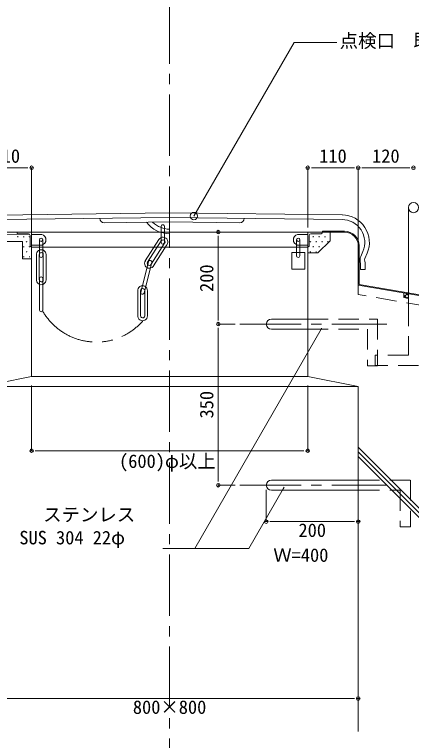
# Model space of a CAD drawing. Units: millimetres, scale not verified. Extents: x -5854 to 2760, y -1910 to 1910.
# Drawn here: x -337 to 526, y -1092 to 486 of the extents above; entities that cross this region are included whole.
import ezdxf
from ezdxf.enums import TextEntityAlignment as Align

# ---------------------------------------------------------------- set-up
doc = ezdxf.new("R2010")
doc.units = ezdxf.units.MM
doc.header["$LTSCALE"] = 7
doc.linetypes.add('USER1', pattern=[9.525, 6.35, -3.175])
doc.linetypes.add('USER2', pattern=[28.575, 19.05, -3.175, 3.175, -3.175])
for name, color, linetype, lineweight in [('0-0_0', 7, 'Continuous', 9), ('0-1_HATCH', 9, 'Continuous', 18), ('0-2_KUTAI', 3, 'Continuous', 18), ('0-3_BOUSUI', 1, 'Continuous', 18), ('0-4_MOJI', 7, 'Continuous', 18), ('0-5_KANAMONO', 4, 'Continuous', 18), ('0-7_BUHIN', 7, 'Continuous', 9), ('0-9_sunpo', 7, 'Continuous', 18), ('0-B_ZATU', 6, 'USER2', 18)]:
    doc.layers.add(name, color=color, linetype=linetype, lineweight=lineweight)
doc.styles.add('ＭＳ ゴシック', font='')
doc.styles.get('ＭＳ ゴシック').set_extended_font_data('MS Gothic')

# ---------------------------------------------------------------- blocks, each defined once
blk = doc.blocks.new('_DOT')
at = {"layer": '0-0_0'}
for p, q in [((-0.5, 0), (-1, 0)), ((0.25, 0), (-0.25, 0))]:
    blk.add_line(p, q, dxfattribs=at)
blk.add_circle((0, 0), 0.25, dxfattribs=at)

msp = doc.modelspace()

# ---------------------------------------------------------------- linework, layer by layer
at = {"layer": '0-0_0'}
for p, q in [((330.245, -195.903), (328.245, -199.367)), ((248.562, -541.17), (246.562, -544.634))]:
    msp.add_line(p, q, dxfattribs=at)
at = {"layer": '0-1_HATCH'}
for p, q in [((-330.876, 3.138), (-329.288, 3.138)), ((-330.483, 3.139), (-330.737, 3.579)), ((-330.281, 3.148), (-330.281, 3.783)), ((-330.082, 3.148), (-330.082, 3.941)), ((-329.884, 3.148), (-329.884, 3.783)), ((-329.686, 3.142), (-329.432, 3.582)), ((-318.176, 3.138), (-316.588, 3.138)), ((-317.783, 3.139), (-318.037, 3.579)), ((-317.581, 3.148), (-317.581, 3.783)), ((-317.382, 3.148), (-317.382, 3.941)), ((-317.184, 3.148), (-317.184, 3.783)), ((-316.986, 3.142), (-316.732, 3.582)), ((-305.476, 3.138), (-303.888, 3.138)), ((-305.083, 3.139), (-305.337, 3.579)), ((-304.881, 3.148), (-304.881, 3.783)), ((-304.682, 3.148), (-304.682, 3.942)), ((-304.484, 3.148), (-304.484, 3.783)), ((-304.286, 3.142), (-304.032, 3.582)), ((311.424, 3.138), (313.012, 3.138)), ((311.816, 3.139), (311.562, 3.579)), ((312.019, 3.15), (312.019, 3.785)), ((312.218, 3.15), (312.218, 3.944)), ((312.416, 3.15), (312.416, 3.785)), ((312.613, 3.142), (312.867, 3.582)), ((324.124, 3.138), (325.712, 3.138)), ((324.516, 3.139), (324.262, 3.579)), ((324.719, 3.15), (324.719, 3.785)), ((324.918, 3.15), (324.918, 3.944)), ((325.116, 3.15), (325.116, 3.785)), ((325.313, 3.142), (325.567, 3.582)), ((336.824, 3.138), (338.412, 3.138)), ((337.216, 3.139), (336.962, 3.579)), ((337.419, 3.15), (337.419, 3.785)), ((337.618, 3.15), (337.618, 3.944)), ((337.816, 3.15), (337.816, 3.785)), ((338.013, 3.142), (338.267, 3.582)), ((-311.826, -7.861), (-310.238, -7.861)), ((-311.433, -7.859), (-311.687, -7.419)), ((-311.231, -7.851), (-311.231, -7.216)), ((-311.032, -7.851), (-311.032, -7.057)), ((-310.834, -7.851), (-310.834, -7.216)), ((-310.636, -7.857), (-310.382, -7.417)), ((305.074, -7.861), (306.662, -7.861)), ((305.466, -7.86), (305.212, -7.42)), ((305.669, -7.848), (305.669, -7.213)), ((305.868, -7.848), (305.868, -7.055)), ((306.066, -7.848), (306.066, -7.213)), ((306.263, -7.856), (306.517, -7.416)), ((317.774, -7.861), (319.362, -7.861)), ((318.166, -7.86), (317.912, -7.42)), ((318.369, -7.848), (318.369, -7.213)), ((318.568, -7.848), (318.568, -7.055)), ((318.766, -7.848), (318.766, -7.213)), ((318.963, -7.856), (319.217, -7.416)), ((330.474, -7.861), (332.062, -7.861)), ((330.866, -7.86), (330.612, -7.42)), ((331.069, -7.848), (331.069, -7.213)), ((331.268, -7.848), (331.268, -7.055)), ((331.466, -7.848), (331.466, -7.213)), ((331.663, -7.856), (331.917, -7.416)), ((343.174, -7.861), (344.762, -7.861)), ((343.566, -7.86), (343.312, -7.42)), ((343.769, -7.848), (343.769, -7.213)), ((343.968, -7.848), (343.968, -7.055)), ((344.166, -7.848), (344.166, -7.213)), ((344.363, -7.856), (344.617, -7.416)), ((-318.176, -18.859), (-316.588, -18.859)), ((-317.783, -18.858), (-318.037, -18.418)), ((-317.581, -18.849), (-317.581, -18.214)), ((-317.382, -18.849), (-317.382, -18.056)), ((-317.184, -18.849), (-317.184, -18.214)), ((-316.986, -18.855), (-316.732, -18.415)), ((-311.826, -29.858), (-310.238, -29.858)), ((-311.433, -29.856), (-311.687, -29.416)), ((-311.231, -29.848), (-311.231, -29.213)), ((-311.032, -29.848), (-311.032, -29.054)), ((-310.834, -29.848), (-310.834, -29.213)), ((-310.636, -29.854), (-310.382, -29.414)), ((-305.476, -18.859), (-303.888, -18.859)), ((-305.083, -18.858), (-305.337, -18.418)), ((-304.881, -18.849), (-304.881, -18.214)), ((-304.682, -18.849), (-304.682, -18.056)), ((-304.484, -18.849), (-304.484, -18.214)), ((-304.286, -18.855), (-304.032, -18.415)), ((305.074, -29.858), (306.662, -29.858)), ((305.466, -29.857), (305.212, -29.417)), ((305.669, -29.845), (305.669, -29.21)), ((305.868, -29.845), (305.868, -29.052)), ((306.066, -29.845), (306.066, -29.21)), ((306.263, -29.853), (306.517, -29.413)), ((311.424, -18.859), (313.012, -18.859)), ((311.816, -18.858), (311.562, -18.419)), ((312.019, -18.847), (312.019, -18.212)), ((312.218, -18.847), (312.218, -18.053)), ((312.416, -18.847), (312.416, -18.212)), ((312.613, -18.855), (312.867, -18.415)), ((317.774, -29.858), (319.362, -29.858)), ((318.166, -29.857), (317.912, -29.417)), ((318.369, -29.845), (318.369, -29.21)), ((318.568, -29.845), (318.568, -29.052)), ((318.766, -29.845), (318.766, -29.21)), ((318.963, -29.853), (319.217, -29.413)), ((324.124, -18.859), (325.712, -18.859)), ((324.516, -18.858), (324.262, -18.419)), ((324.719, -18.847), (324.719, -18.212)), ((324.918, -18.847), (324.918, -18.053)), ((325.116, -18.847), (325.116, -18.212)), ((325.313, -18.855), (325.567, -18.415)), ((-318.176, -40.856), (-316.588, -40.856)), ((-317.783, -40.855), (-318.037, -40.415)), ((-317.581, -40.846), (-317.581, -40.211)), ((-317.382, -40.846), (-317.382, -40.053)), ((-317.184, -40.846), (-317.184, -40.211)), ((-316.986, -40.852), (-316.732, -40.412)), ((-305.476, -40.856), (-303.888, -40.856)), ((-305.083, -40.855), (-305.337, -40.415)), ((-304.881, -40.846), (-304.881, -40.211)), ((-304.682, -40.846), (-304.682, -40.053)), ((-304.484, -40.846), (-304.484, -40.211)), ((-304.286, -40.852), (-304.032, -40.412)), ((509, -119.461), (509.251, -119.209)), ((509, -128.441), (516.924, -120.517)), ((515.886, -130.484), (509, -123.597)), ((519, -124.617), (514.483, -120.101)), ((515.93, -130.491), (519, -127.421)), ((410, -454.439), (560, -604.439)), ((410, -464.338), (560, -614.338)), ((410, -474.238), (560, -624.238))]:
    msp.add_line(p, q, dxfattribs=at)
at = {"layer": '0-2_KUTAI'}
for p, q in [((-400, 8.096), (-304.525, 8.571)), ((-300, 13.096), (-300, -300.511)), ((300, 13.096), (300, -300.511)), ((332.5, 13.096), (380, 13.096)), ((348.937, -5.645), (348.937, 13.096)), ((-390, -6.904), (-320, -6.904)), ((-320, -6.904), (-320, -44.6)), ((322.386, -31.824), (348.937, -5.645)), ((410, -16.904), (410, -102.296)), ((-320, -44.6), (-300, -44.6)), ((300, -31.824), (322.386, -31.824)), ((509, -129.31), (509, -119.166)), ((509, -129.31), (519, -131.015)), ((-410, -322.296), (-300, -300.511)), ((-300, -300.511), (0, -300.511)), ((300, -300.511), (0, -300.511)), ((410, -322.296), (300, -300.511)), ((410, -322.296), (0, -322.296)), ((410, -1072.296), (410, -322.296))]:
    msp.add_line(p, q, dxfattribs=at)
for points in [[(410, -102.296), (703.413, -152.296), (710, -159.82), (710, -315.225), (702.929, -322.296), (650, -322.296)], [(-410, -927.316), (-410, -322.296), (0, -322.296)]]:
    msp.add_lwpolyline(points, dxfattribs=at)
at = {"layer": '0-2_KUTAI', "linetype": 'USER1'}
msp.add_lwpolyline([(690, -322.296), (690, -170.685), (410, -122.524), (410, -102.296)], dxfattribs=at)
at = {"layer": '0-2_KUTAI'}
msp.add_arc((380, -16.904), 30, 0, 90, dxfattribs=at)
at = {"layer": '0-3_BOUSUI'}
for p, q in [((332.5, 15.096), (380, 15.096)), ((332.5, 13.096), (332.5, 15.096)), ((412, -16.904), (412, -100.608))]:
    msp.add_line(p, q, dxfattribs=at)
msp.add_lwpolyline([(412, -100.608), (704.449, -150.444), (712, -159.068), (712, -316.053), (705.757, -322.296)], dxfattribs=at)
msp.add_arc((380, -16.904), 32, 0, 90, dxfattribs=at)
at = {"layer": '0-4_MOJI'}
for p, q in [((329.665, -197.904), (54.656, -674.235)), ((246.562, -544.634), (171.737, -674.235)), ((171.737, -674.235), (-14.978, -674.344))]:
    msp.add_line(p, q, dxfattribs=at)
msp.add_lwpolyline([(363.678, 425.486), (270.576, 425.486), (52.683, 48.084)], dxfattribs=at)
msp.add_circle((52.683, 48.084), 8, dxfattribs=at)
at = {"layer": '0-5_KANAMONO'}
for p, q in [((519, -146.604), (519, 66.396)), ((-18.283, 25.407), (-18.283, -8.802)), ((-11.3, 25.894), (-11.3, -9.157)), ((-400, 13.096), (0, 13.096)), ((-307, 9.596), (-329, 9.596)), ((-303.5, -15.904), (-303.5, 6.096)), ((-300, 7.865), (-277.636, 7.86)), ((332.5, 13.096), (0, 13.096)), ((300, 7.865), (277.636, 7.86)), ((303.5, -15.904), (303.5, 6.096)), ((307, 9.596), (329, 9.596)), ((-300.003, -14.885), (-277.639, -14.89)), ((-282.669, -3.932), (-282.669, -38.141)), ((-275.686, -3.445), (-275.686, -38.496)), ((-52.954, -49.189), (-23.41, -2.737)), ((-47.891, -52.409), (-18.347, -5.957)), ((-40.05, -56.819), (-10.958, -11.078)), ((-34.987, -60.039), (-5.895, -14.298)), ((275.686, -3.445), (275.686, -38.496)), ((300.003, -14.885), (277.639, -14.89)), ((282.669, -3.932), (282.669, -38.141)), ((-300, -19.404), (300, -19.404)), ((-289.669, -35.979), (-289.669, -90.187)), ((-283.669, -35.979), (-283.669, -90.187)), ((-274.686, -35.492), (-274.686, -90.543)), ((-268.686, -35.492), (-268.686, -90.543)), ((-45.904, -51.271), (-62.439, -117.446)), ((-39.011, -52.492), (-55.75, -119.483)), ((-282.669, -88.021), (-282.669, -156.23)), ((-275.686, -87.534), (-275.686, -156.585)), ((-69.283, -114.352), (-69.283, -168.561)), ((-63.283, -114.352), (-63.283, -168.561)), ((-54.3, -113.865), (-54.3, -168.917)), ((-48.3, -113.865), (-48.3, -168.917)), ((221, -175.904), (300, -175.904)), ((221, -197.904), (300, -197.904)), ((221, -525.904), (411.652, -525.904)), ((221, -547.904), (411.652, -547.904))]:
    msp.add_line(p, q, dxfattribs=at)
at = {"layer": '0-5_KANAMONO', "linetype": 'USER1'}
for p, q in [((519, -146.604), (519, -254.489)), ((300, -175.904), (451.738, -175.904)), ((451.738, -175.904), (451.738, -277.679)), ((300, -197.904), (429.738, -197.904)), ((519, -254.489), (446.42, -254.489)), ((446.42, -254.489), (446.42, -276.489)), ((541, -276.489), (446.42, -276.489)), ((411.652, -525.904), (523.304, -525.904)), ((523.304, -525.904), (523.304, -627.679))]:
    msp.add_line(p, q, dxfattribs=at)
at = {"layer": '0-5_KANAMONO'}
for points in [[(-332.5, 13.096), (-300, 13.096), (-300, -19.404)], [(332.5, 13.096), (300, 13.096), (300, -19.404)]]:
    msp.add_lwpolyline(points, dxfattribs=at)
msp.add_lwpolyline([(265.284, -31.268), (293.579, -31.268), (293.579, -67.67), (265.284, -67.67)], close=True, dxfattribs=at)
at = {"layer": '0-5_KANAMONO', "linetype": 'USER1'}
for points in [[(429.738, -197.904), (429.738, -277.679), (451.738, -277.679)], [(411.652, -547.904), (501.304, -547.904), (501.304, -627.679), (523.304, -627.679)]]:
    msp.add_lwpolyline(points, dxfattribs=at)
at = {"layer": '0-5_KANAMONO'}
for centre, radius in [((530, 66.396), 11), ((-279.387, -3.515), 3.5), ((279.387, -3.515), 3.5)]:
    msp.add_circle(centre, radius, dxfattribs=at)
for centre, radius, start, end in [((-14.8, 25.828), 3.5, 358.92483, 186.89608), ((-329, 13.096), 3.5, 180, 270), ((-307, 6.096), 3.5, 0, 90), ((-280.656, -3.515), 11.769, 284.85498, 75.12935), ((-14.515, -8.316), 10.5, 320.64653, 148.61778), ((280.656, -3.515), 11.769, 104.87065, 255.14502), ((307, 6.096), 3.5, 90, 180), ((329, 13.096), 3.5, 270, 0), ((-279.185, -3.511), 3.5, 358.92483, 186.89608), ((-14.515, -8.316), 4.5, 320.64653, 148.61778), ((-14.8, -9.223), 3.5, 173.10392, 1.07517), ((279.185, -3.511), 3.5, 353.10392, 181.07517), ((-300.004, -15.908), 3.496, 179.93366, 270.06634), ((-279.185, -35.557), 10.5, 358.92483, 186.89608), ((-279.185, -35.557), 4.5, 358.92483, 186.89608), ((300.004, -15.908), 3.496, 269.93366, 0.06634), ((-279.185, -38.562), 3.5, 173.10392, 1.07517), ((279.185, -38.562), 3.5, 178.92483, 6.89608), ((-44.06, -54.768), 10.5, 146.46744, 334.43869), ((-44.06, -54.768), 4.5, 146.46744, 334.43869), ((-42.422, -51.707), 3.5, 344.89575, 172.867), ((-279.185, -90.609), 10.5, 173.10392, 1.07517), ((-279.185, -90.609), 4.5, 173.10392, 1.07517), ((-279.185, -87.6), 3.5, 358.92483, 186.89608), ((-58.799, -113.931), 10.5, 358.92483, 186.89608), ((-58.799, -113.931), 4.5, 358.92483, 186.89608), ((-59.161, -118.699), 3.5, 159.07484, 347.04609), ((-279.185, -156.651), 3.5, 173.10392, 1.07517), ((-58.799, -168.982), 10.5, 173.10392, 1.07517), ((-58.799, -168.982), 4.5, 173.10392, 1.07517), ((221, -186.904), 11, 90, 270), ((221, -536.904), 11, 90, 270)]:
    msp.add_arc(centre, radius, start, end, dxfattribs=at)
at = {"layer": '0-5_KANAMONO', "linetype": 'USER2'}
msp.add_arc((-159.57, -91.677), 134.209, 209.20036, 319.15304, dxfattribs=at)
at = {"layer": '0-7_BUHIN'}
for p, q in [((-412.658, 49.763), (-0.134, 55.148)), ((375.828, 50.622), (0, 55.148)), ((-402.658, 39.896), (0, 45.149)), ((-141.953, 33.249), (0.134, 35.15)), ((374.691, 40.644), (-0.134, 45.149)), ((151.953, 33.249), (-0.134, 35.15)), ((415.382, -39.956), (420.069, -28.96)), ((424.581, -43.877), (429.268, -32.882)), ((424.832, -56.912), (424.832, -68.073))]:
    msp.add_line(p, q, dxfattribs=at)
msp.add_lwpolyline([(414.832, -56.912), (414.832, -68.073), (424.832, -68.073)], dxfattribs=at)
for centre, radius, start, end in [((374.074, -9.352), 60, 336.91134, 89.29254), ((374.074, -9.352), 60, 336.91134, 89.29254), ((-142.087, 43.248), 10, 180.7665, 270.7665), ((-0.016, 72.703), 63.042, 217.32615, 270.01439), ((-0.016, 72.703), 53.042, 225.83552, 270.01711), ((152.087, 43.248), 10, 269.2335, 359.2335), ((374.074, -9.352), 50, 336.91134, 89.29254), ((433.78, -47.799), 20, 156.91134, 193.16988), ((433.78, -47.799), 10, 156.91134, 193.16988), ((394.832, -56.912), 20, 0, 13.16988), ((394.832, -56.912), 30, 0, 13.16988)]:
    msp.add_arc(centre, radius, start, end, dxfattribs=at)
at = {"layer": '0-9_sunpo'}
for p, q in [((-394, 153.14), (-316, 153.14)), ((-300, -6.904), (-300, 153.14)), ((300, 23.096), (300, 153.14)), ((316, 153.14), (394, 153.14)), ((410, 23.096), (410, 153.14)), ((410, -6.904), (410, 153.14)), ((426, 153.14), (514, 153.14)), ((142.321, 13.096), (105.736, 13.096)), ((105.736, -170.904), (105.736, -2.904)), ((142.321, -186.904), (105.736, -186.904)), ((142.321, -186.904), (105.736, -186.904)), ((105.736, -520.904), (105.736, -202.904)), ((-300, -320.511), (-300, -461.922)), ((300, -320.511), (300, -461.922)), ((-284, -461.922), (284, -461.922)), ((142.321, -536.904), (105.736, -536.904)), ((210, -546.904), (210, -616.173)), ((410, -546.904), (410, -616.173)), ((226, -616.173), (394, -616.173)), ((410, -947.316), (410, -1000.738)), ((-394, -1000.738), (394, -1000.738))]:
    msp.add_line(p, q, dxfattribs=at)
at = {"layer": '0-B_ZATU'}
for p, q in [((0, 912.521), (0, -1270)), ((152.321, -186.904), (471.784, -186.904)), ((152.321, -536.904), (471.784, -536.904))]:
    msp.add_line(p, q, dxfattribs=at)

# ---------------------------------------------------------------- block references
at = {"layer": '0-9_sunpo', "xscale": 16, "yscale": 16}
for p in [(-300, 153.14), (410, 153.14), (530, 153.14), (300, -461.922), (410, -616.173), (410, -1000.738)]:
    msp.add_blockref('_DOT', p, dxfattribs=at)
for p, rotation in [((300, 153.14), 180), ((410, 153.14), 180), ((105.736, 13.096), 90), ((105.736, -186.904), 270), ((105.736, -186.904), 90), ((-300, -461.922), 180), ((105.736, -536.904), 270), ((210, -616.173), 180)]:
    msp.add_blockref('_DOT', p, dxfattribs=dict(at, rotation=rotation))

# ---------------------------------------------------------------- texts
at = {"layer": '0-4_MOJI', "style": 'ＭＳ ゴシック'}
for s, p in [('点検口\u3000既製品ふた', (369.678, 405.486)), ('ステンレス', (-274.877, -624.344)), ('SUS 304 22φ', (-326.857, -674.344)), ('Ｗ=400', (225.186, -712.298))]:
    msp.add_text(s, height=29.33, dxfattribs=at).set_placement(p, align=Align.BOTTOM_LEFT)
at = {"layer": '0-9_sunpo', "style": 'ＭＳ ゴシック'}
for s, p in [('110', (-385, 155.14)), ('110', (325, 155.14)), ('120', (440, 155.14)), ('(600)φ以上', (-110, -508.186)), ('200', (280, -658.173)), ('800×800', (-80, -1042.738))]:
    msp.add_text(s, height=29.33, dxfattribs=at).set_placement(p, align=Align.BOTTOM_LEFT)
for s, p in [('200', (103.736, -116.904)), ('350', (103.736, -391.904))]:
    msp.add_text(s, height=29.33, rotation=90, dxfattribs=at).set_placement(p, align=Align.BOTTOM_LEFT)

doc.saveas('drawing.dxf')
